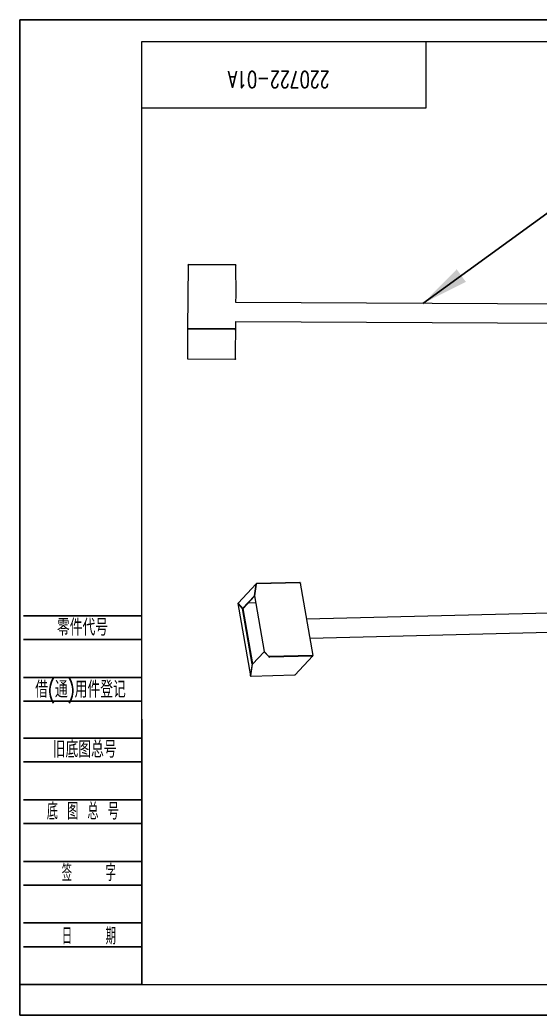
# Model space of a CAD drawing. Header units: millimetres. Extents: x 4026 to 12897, y 1001 to 4966.
# Drawn here: x 4026 to 5124, y 1001 to 3101 of the extents above; entities that cross this region are included whole.
import ezdxf

# ---------------------------------------------------------------- set-up
doc = ezdxf.new("R2010")
doc.units = ezdxf.units.MM
doc.layers.add('图框', color=7, linetype='Continuous')
doc.layers.add('粗实线层', color=7, linetype='Continuous', lineweight=15)
doc.styles.add('SLDTEXTSTYLE0', font='TXT', dxfattribs={"width": 0.7, "bigfont": 'bigfont'})
doc.styles.add('SLDTEXTSTYLE2', font='TXT', dxfattribs={"width": 0.614286, "bigfont": 'bigfont'})
doc.styles.add('SLDTEXTSTYLE4', font='TXT', dxfattribs={"width": 0.566667, "bigfont": 'bigfont'})
doc.dimstyles.new('ISO-25', dxfattribs={"dimtxt": 2.5, "dimasz": 2.5, "dimexe": 1.25, "dimexo": 0.625, "dimtad": 1, "dimtxsty": 'Standard', "dimcen": 2.5, "dimadec": 0, "dimazin": 0, "dimtfac": 1, "dimtmove": 0, "dimatfit": 3, "dimfxl": 1, "dimarcsym": 0})

msp = doc.modelspace()

# ---------------------------------------------------------------- linework, layer by layer
at = {"color": 7, "linetype": 'Continuous', "lineweight": 15}
for p, q in [((4381.2, 2583.4), (4380.3, 2449.1)), ((4481, 2584), (4382.4, 2584.5)), ((4382.4, 2584.2), (4382.4, 2584.5)), ((4481, 2583.8), (4382.4, 2584.2)), ((4481, 2584), (4481, 2583.8)), ((4482.3, 2519.7), (4482.2, 2583)), ((5980.8, 2497.4), (4481.9, 2504.1)), ((4482.2, 2504.1), (4482.3, 2519.7)), ((4481.3, 2385.3), (4481.9, 2464.1)), ((4481.7, 2464.1), (5980.5, 2457.4)), ((4380.3, 2449.1), (4381.3, 2449.1)), ((4380.3, 2449.1), (4380.3, 2449)), ((4380.3, 2449), (4380.3, 2385.8)), ((4380.3, 2449), (4381.3, 2449)), ((4381.3, 2449.1), (4381.3, 2449)), ((4381.4, 2449.1), (4381.4, 2448.9)), ((4480.1, 2449.2), (4381.5, 2449.6)), ((4381.5, 2449.1), (4381.5, 2449.6)), ((4480.1, 2448.6), (4381.5, 2449.1)), ((4480.1, 2448.5), (4381.5, 2449)), ((4381.5, 2449), (4381.5, 2448.1)), ((4480.1, 2447.7), (4381.5, 2448.1)), ((4381.7, 2449), (4381.7, 2449.1)), ((4480.1, 2449.2), (4480.1, 2448.6)), ((4480.1, 2447.7), (4480.1, 2448.5)), ((4480.3, 2448.6), (4481.3, 2448.6)), ((4480.1, 2384.3), (4381.5, 2384.7)), ((4616.8, 1913.5), (4525.8, 1911.2)), ((4525.9, 1910.5), (4525.8, 1911.2)), ((4617.3, 1912.9), (4526.3, 1910.6)), ((4616.8, 1913.5), (4616.9, 1912.9)), ((4644.8, 1759.6), (4618.1, 1912.5)), ((4525.1, 1910.9), (4486.8, 1870.3)), ((4524.8, 1910), (4521.3, 1885.6)), ((4521.3, 1885.5), (4524.8, 1909.9)), ((4524.8, 1910), (4524.9, 1910)), ((4486.5, 1869.3), (4513.1, 1716.4)), ((4496.2, 1859), (4486.6, 1869.5)), ((4486.6, 1869.4), (4496.2, 1858.9)), ((4486.6, 1869.4), (4486.7, 1869.4)), ((4496.2, 1859), (4521.3, 1885.6)), ((4497.1, 1859), (4521.4, 1884.8)), ((4523.9, 1870.4), (4507.5, 1870)), ((4523.9, 1870.5), (4507.6, 1870.1)), ((4521.3, 1885.6), (4521.3, 1885.6)), ((4521.3, 1885.5), (4541.9, 1767.7)), ((5995.3, 1870.1), (4631.4, 1836.1)), ((4497.1, 1859), (4496.2, 1859)), ((4516.7, 1741.1), (4496.2, 1858.9)), ((4496.2, 1858.9), (4497.1, 1858.9)), ((4497, 1859), (4497.1, 1858.9)), ((4517.5, 1741.8), (4497.1, 1858.9)), ((4638.4, 1796.3), (5996.3, 1830.2)), ((4541.8, 1767.6), (4516.8, 1741)), ((4541.8, 1767.6), (4551.5, 1757.1)), ((4541.9, 1767.6), (4541.8, 1767.6)), ((4551.5, 1757.2), (4541.9, 1767.7)), ((4551.5, 1757.2), (4552.2, 1757.2)), ((4551.5, 1757.1), (4552.4, 1757.1)), ((4552.3, 1757.2), (4552.4, 1757.1)), ((4643.7, 1759.4), (4552.7, 1757.1)), ((4643.7, 1759.3), (4552.7, 1757)), ((4552.7, 1757.1), (4553, 1757.5)), ((4552.7, 1757), (4552.8, 1756.1)), ((4643.8, 1758.4), (4552.8, 1756.1)), ((4644, 1759.7), (4553, 1757.5)), ((4606.2, 1718), (4644.5, 1758.6)), ((4644, 1759.7), (4643.7, 1759.4)), ((4643.8, 1758.4), (4643.7, 1759.3)), ((4644, 1759.4), (4644.7, 1759.4)), ((4516.7, 1741.1), (4513.2, 1716.6)), ((4513.2, 1716.6), (4516.8, 1741)), ((4516.8, 1741.1), (4516.7, 1741.1)), ((4513.2, 1716.6), (4513.2, 1716.6)), ((4605.5, 1717.7), (4514.5, 1715.4))]:
    msp.add_line(p, q, dxfattribs=at)
for points in [[(4382.4, 2584.5), (4382.3, 2584.5), (4382, 2584.4), (4381.6, 2584.2), (4381.3, 2583.8), (4381.3, 2583.5), (4381.2, 2583.4)], [(4381.2, 2583.4), (4381.3, 2583.5), (4381.3, 2583.7), (4381.6, 2584), (4382, 2584.2), (4382.3, 2584.2), (4382.4, 2584.2)], [(4482.2, 2583), (4482.2, 2583.1), (4482.2, 2583.4), (4481.9, 2583.7), (4481.5, 2584), (4481.2, 2584), (4481, 2584)], [(4481, 2583.8), (4481.2, 2583.8), (4481.5, 2583.7), (4481.9, 2583.5), (4482.2, 2583.3), (4482.2, 2583.1), (4482.2, 2583)], [(4381.5, 2449.6), (4381.3, 2449.6), (4381, 2449.6), (4380.6, 2449.5), (4380.4, 2449.3), (4380.3, 2449.2), (4380.3, 2449.1)], [(4380.3, 2449), (4380.3, 2448.9), (4380.4, 2448.7), (4380.6, 2448.4), (4381, 2448.2), (4381.3, 2448.1), (4381.5, 2448.1)], [(4381.5, 2449.1), (4381.5, 2449.1), (4381.4, 2449.1), (4381.4, 2449.1), (4381.3, 2449.1), (4381.3, 2449.1), (4381.3, 2449.1)], [(4381.3, 2449), (4381.3, 2449), (4381.3, 2449), (4381.4, 2448.9), (4381.4, 2448.9), (4381.5, 2448.9), (4381.5, 2449)], [(4481.3, 2448.6), (4481.3, 2448.7), (4481.2, 2448.8), (4481, 2449), (4480.6, 2449.2), (4480.3, 2449.2), (4480.1, 2449.2)], [(4480.3, 2448.6), (4480.3, 2448.6), (4480.3, 2448.6), (4480.2, 2448.6), (4480.2, 2448.6), (4480.1, 2448.6), (4480.1, 2448.6)], [(4480.1, 2447.7), (4480.3, 2447.7), (4480.6, 2447.7), (4481, 2447.9), (4481.2, 2448.2), (4481.3, 2448.5), (4481.3, 2448.6)], [(4480.1, 2448.5), (4480.1, 2448.5), (4480.2, 2448.5), (4480.2, 2448.5), (4480.3, 2448.6), (4480.3, 2448.6), (4480.3, 2448.6)], [(4381.5, 2384.7), (4381.4, 2384.7), (4381.1, 2384.8), (4380.7, 2385), (4380.4, 2385.4), (4380.3, 2385.7), (4380.3, 2385.8)], [(4481.3, 2385.3), (4481.3, 2385.2), (4481.3, 2384.9), (4481, 2384.6), (4480.6, 2384.3), (4480.3, 2384.3), (4480.1, 2384.3)], [(4525.8, 1911.2), (4525.6, 1911.2), (4525.3, 1911.1), (4525, 1910.8), (4524.8, 1910.4), (4524.8, 1910.1), (4524.8, 1910)], [(4524.8, 1909.9), (4524.9, 1910), (4525, 1910.2), (4525.4, 1910.4), (4525.9, 1910.5), (4526.2, 1910.6), (4526.3, 1910.6)], [(4553, 1757.5), (4552.9, 1757.5), (4552.6, 1757.5), (4552.1, 1757.4), (4551.7, 1757.3), (4551.5, 1757.2), (4551.5, 1757.2)], [(4551.5, 1757.1), (4551.5, 1757), (4551.6, 1756.7), (4551.9, 1756.3), (4552.4, 1756.1), (4552.7, 1756.1), (4552.8, 1756.1)], [(4552.4, 1757.1), (4552.4, 1757.1), (4552.4, 1757.1), (4552.5, 1757), (4552.6, 1757), (4552.6, 1757), (4552.7, 1757)], [(4643.8, 1758.4), (4644, 1758.4), (4644.2, 1758.4), (4644.6, 1758.7), (4644.7, 1759), (4644.7, 1759.3), (4644.7, 1759.4)], [(4644.7, 1759.4), (4644.7, 1759.5), (4644.8, 1759.6), (4644.7, 1759.7), (4644.4, 1759.8), (4644.2, 1759.7), (4644, 1759.7)], [(4514.5, 1715.4), (4514.3, 1715.5), (4514, 1715.5), (4513.6, 1715.8), (4513.3, 1716.2), (4513.3, 1716.5), (4513.2, 1716.6)]]:
    msp.add_open_spline(points, degree=3, dxfattribs=at)
for points, knots in [([(4617.9, 1912.7), (4617.9, 1912.7), (4617.9, 1912.9), (4617.6, 1913.1), (4617.2, 1913.4), (4616.9, 1913.4), (4616.8, 1913.5)], [0, 0, 0, 0, 0.020989, 0.347326, 0.673663, 1, 1, 1, 1]), ([(4617.3, 1912.9), (4617.5, 1912.9), (4617.8, 1912.8), (4618, 1912.7), (4618.1, 1912.6), (4618.1, 1912.5)], [0, 0, 0, 0, 0.341059, 0.682117, 1, 1, 1, 1]), ([(4486.5, 1869.3), (4486.5, 1869.3), (4486.5, 1869.3), (4486.5, 1869.4), (4486.6, 1869.4)], [0, 0, 0, 0, 0.063629, 1, 1, 1, 1]), ([(4486.6, 1869.5), (4486.6, 1869.6), (4486.5, 1869.9), (4486.7, 1870.2), (4486.8, 1870.3), (4486.8, 1870.3)], [0, 0, 0, 0, 0.45896, 0.91792, 1, 1, 1, 1]), ([(4552.2, 1757.2), (4552.2, 1757.2), (4552.3, 1757.2), (4552.3, 1757.2), (4552.4, 1757.2), (4552.5, 1757.2), (4552.5, 1757.2)], [0, 0, 0, 0, 0.275638, 0.533034, 0.77383, 1, 1, 1, 1]), ([(4552.7, 1757.1), (4552.6, 1757.1), (4552.6, 1757.1), (4552.5, 1757.2), (4552.5, 1757.2), (4552.5, 1757.2)], [0, 0, 0, 0, 0.394196, 0.788392, 1, 1, 1, 1]), ([(4643.8, 1759.4), (4643.8, 1759.4), (4643.7, 1759.4), (4643.7, 1759.4), (4643.7, 1759.4)], [0, 0, 0, 0, 0.35077, 1, 1, 1, 1]), ([(4643.7, 1759.3), (4643.7, 1759.3), (4643.7, 1759.3), (4643.8, 1759.3), (4643.8, 1759.4), (4643.8, 1759.4), (4643.8, 1759.4)], [0, 0, 0, 0, 0.270868, 0.541737, 0.812605, 1, 1, 1, 1]), ([(4643.8, 1759.4), (4643.8, 1759.4), (4643.8, 1759.4), (4643.9, 1759.4), (4644, 1759.4), (4644, 1759.4), (4644, 1759.4)], [0, 0, 0, 0, 0.208402, 0.442577, 0.705679, 1, 1, 1, 1]), ([(4513.2, 1716.6), (4513.2, 1716.6), (4513.1, 1716.4), (4513.2, 1716.3), (4513.3, 1716.2), (4513.4, 1716.2)], [0, 0, 0, 0, 0.407471, 0.814941, 1, 1, 1, 1]), ([(4606.2, 1718), (4606.1, 1718), (4605.9, 1717.8), (4605.6, 1717.7), (4605.5, 1717.7)], [0, 0, 0, 0, 0.4509, 1, 1, 1, 1])]:
    msp.add_open_spline(points, degree=3, knots=knots, dxfattribs=at)
at = {"layer": '图框'}
for p, q in [((4026.3, 1000.7), (4026.3, 3100.7)), ((4026.3, 3100.7), (6996.3, 3100.7)), ((4033.7, 1843), (4283.7, 1843)), ((4033.7, 1793), (4283.7, 1793)), ((4033.7, 1713), (4283.7, 1713)), ((4033.7, 1663), (4283.7, 1663)), ((4283.7, 1625.1), (4283.7, 1065.1)), ((4033.7, 1585.1), (4283.7, 1585.1)), ((4033.7, 1535.1), (4283.7, 1535.1)), ((4033.7, 1455.1), (4283.7, 1455.1)), ((4033.7, 1405.1), (4283.7, 1405.1)), ((4033.7, 1325.1), (4283.7, 1325.1)), ((4033.7, 1275.1), (4283.7, 1275.1)), ((4033.7, 1195.1), (4283.7, 1195.1)), ((4033.7, 1145.1), (4283.7, 1145.1)), ((4283.7, 1065.1), (4026.3, 1065.1)), ((4033.7, 1065.1), (4283.7, 1065.1)), ((4026.3, 1000.7), (6996.3, 1000.7))]:
    msp.add_line(p, q, dxfattribs=at)
at = {"layer": '图框', "linetype": 'Continuous', "lineweight": 15}
for p, q in [((4283.7, 1065.1), (4283.7, 3055.1)), ((4283.7, 3055.1), (6953.7, 3055.1)), ((4283.7, 1065.1), (6953.7, 1065.1))]:
    msp.add_line(p, q, dxfattribs=at)
at = {"layer": '粗实线层'}
for p, q in [((4883.7, 2915.1), (4883.7, 3055.1)), ((4283.7, 2915.1), (4883.7, 2915.1))]:
    msp.add_line(p, q, dxfattribs=at)

# ---------------------------------------------------------------- texts
at = {"layer": '图框', "insert": (4572.8, 2957.3), "char_height": 35, "attachment_point": 2, "rotation": 180, "style": 'SLDTEXTSTYLE0'}
msp.add_mtext('{\\Ftxt,bigfont|c134;220722-01A}', dxfattribs=at)
at = {"layer": '图框', "char_height": 35}
for s, insert, attachment_point, style in [('零件代号', (4104.5, 1836.5), 1, 'SLDTEXTSTYLE0'), ('借(通)用件登记', (4058.6, 1705.5), 1, 'SLDTEXTSTYLE0'), ('旧底图总号', (4095.6, 1579), 1, 'SLDTEXTSTYLE0'), ('底 图 总 号', (4083.1, 1448.4), 1, 'SLDTEXTSTYLE2'), ('签    字', (4171.8, 1318.4), 2, 'SLDTEXTSTYLE4'), ('日    期', (4171.8, 1184.9), 2, 'SLDTEXTSTYLE4')]:
    msp.add_mtext(s, dxfattribs=dict(at, insert=insert, attachment_point=attachment_point, style=style))

# ---------------------------------------------------------------- leaders
at = {"annotation_type": 0, "has_hookline": 1, "hookline_direction": 0, "text_width": 299.4}
msp.add_leader([(4876.8, 2502.4), (5153.4, 2703.6), (5226.3, 2824.1), (5326.3, 2824.1)], dimstyle='ISO-25', override={"dimtxt": 110, "dimasz": 100, "dimexe": 2, "dimexo": 0, "dimgap": 1.524, "dimtad": 0, "dimtih": 1, "dimtoh": 1, "dimzin": 0, "dimclrd": 4, "dimclre": 4, "dimclrt": 6, "dimadec": 2, "dimtzin": 0}, dxfattribs=at)

doc.saveas('drawing.dxf')
